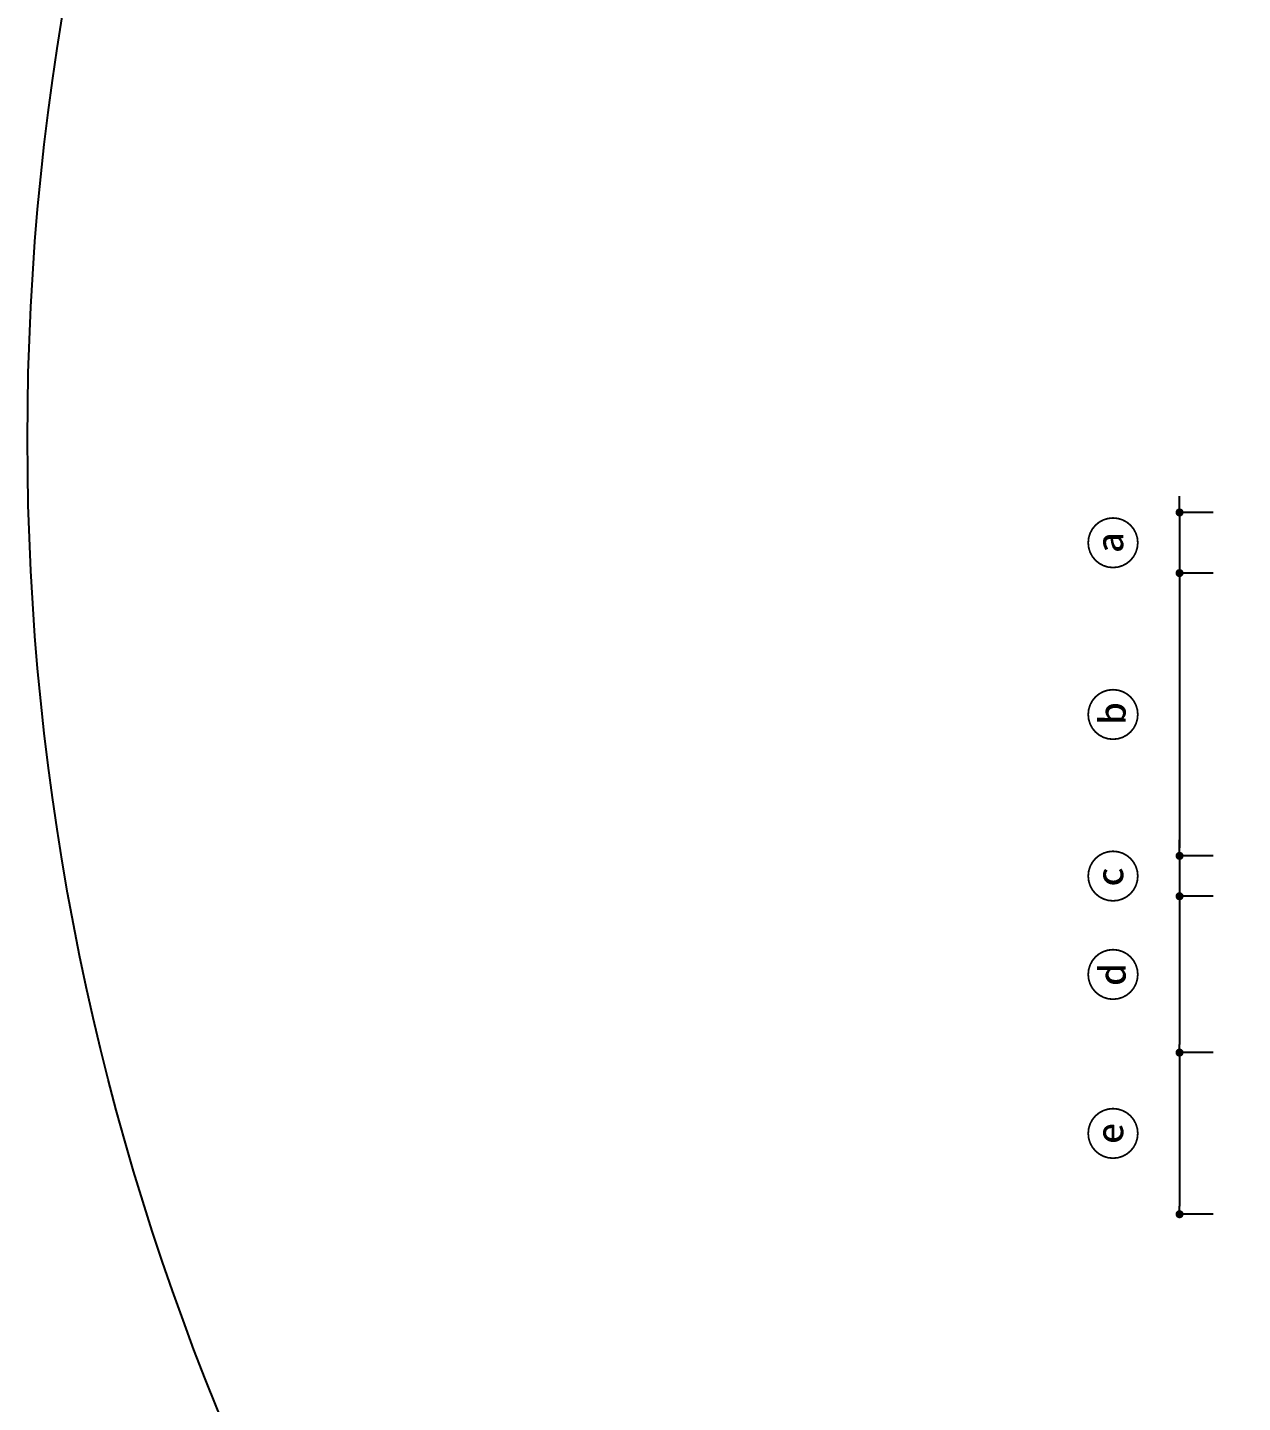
# Model space of a CAD drawing. Header units: millimetres. Extents: x -69382 to 174843, y -46375 to 101648.
# Drawn here: x -16279 to -13271, y -24108 to -20705 of the extents above; entities that cross this region are included whole.
import ezdxf

# ---------------------------------------------------------------- set-up
doc = ezdxf.new("R2010")
doc.units = ezdxf.units.MM
doc.header["$LTSCALE"] = 1000
doc.layers.add('-길작업', color=255, linetype='Continuous')
doc.layers.add('DIM1', color=1, linetype='Continuous')
doc.styles.add('WGTXT', font='DotumChe.ttf')
doc.dimstyles.new('DIM-01', dxfattribs={"dimscale": 100, "dimtxt": 3, "dimasz": 0.6, "dimexe": 0, "dimexo": 0, "dimgap": 1, "dimtad": 1, "dimdec": 0, "dimrnd": 0.001, "dimzin": 1, "dimdsep": 46, "dimlunit": 6, "dimtxsty": 'WGTXT', "dimblk": 'DOT', "dimcen": 0, "dimclrd": 1, "dimclre": 1, "dimclrt": 3, "dimadec": 4, "dimazin": 0, "dimtfac": 1, "dimtdec": 0, "dimtix": 1, "dimtmove": 2, "dimatfit": 3, "dimldrblk": 'DOT', "dimfxl": 1.5, "dimlwd": -1, "dimarcsym": 0})

# ---------------------------------------------------------------- blocks, each defined once
blk = doc.blocks.new('_Dot')
at = {"layer": 'DIM1'}
blk.add_line((0, 0), (-1, 0), dxfattribs=at)
at = {"layer": 'DIM1', "const_width": 0.5}
blk.add_lwpolyline([(-0.25, 0, 1), (0.25, 0, 1)], format="xyb", close=True, dxfattribs=at)
blk = doc.blocks.new('*D452')
at = {"color": 1, "transparency": 16777216}
for p, q in [((-13426.6, -21885.3), (-13426.6, -21865.3)), ((-13426.6, -21905.3), (-13426.6, -22055.3)), ((-13426.6, -22075.3), (-13426.6, -22095.3))]:
    blk.add_line(p, q, dxfattribs=at)
at = {"color": 1, "linetype": 'ByBlock', "lineweight": -2, "transparency": 16777216}
for p, q in [((-13343.5, -21905.3), (-13426.6, -21905.3)), ((-13343.5, -22055.3), (-13426.6, -22055.3))]:
    blk.add_line(p, q, dxfattribs=at)
at = {"layer": 'Defpoints', "color": 0, "linetype": 'ByBlock', "transparency": 16777216}
for p in [(-13293.5, -21905.3), (-13426.6, -22055.3), (-13293.5, -22055.3)]:
    blk.add_point(p, dxfattribs=at)
at = {"color": 1, "linetype": 'ByBlock', "transparency": 16777216, "xscale": 20, "yscale": 20, "zscale": 20}
for p, rotation in [((-13426.6, -21905.3), 270), ((-13426.6, -22055.3), 90)]:
    blk.add_blockref('_Dot', p, dxfattribs=dict(at, rotation=rotation))
at = {"color": 3, "linetype": 'ByBlock', "transparency": 16777216, "insert": (-13583.7, -21980.3), "char_height": 100, "attachment_point": 5, "rotation": 90, "style": 'WGTXT'}
blk.add_mtext('ⓐ', dxfattribs=at)
blk = doc.blocks.new('*D453')
at = {"color": 1, "linetype": 'ByBlock', "lineweight": -2, "transparency": 16777216}
for p, q in [((-13343.5, -22055.3), (-13426.6, -22055.3)), ((-13343.5, -22755.3), (-13426.6, -22755.3))]:
    blk.add_line(p, q, dxfattribs=at)
at = {"color": 1, "transparency": 16777216}
blk.add_line((-13426.6, -22075.3), (-13426.6, -22735.3), dxfattribs=at)
at = {"layer": 'Defpoints', "color": 0, "linetype": 'ByBlock', "transparency": 16777216}
for p in [(-13293.5, -22055.3), (-13426.6, -22755.3), (-13293.5, -22755.3)]:
    blk.add_point(p, dxfattribs=at)
at = {"color": 1, "linetype": 'ByBlock', "transparency": 16777216, "xscale": 20, "yscale": 20, "zscale": 20}
for p, rotation in [((-13426.6, -22055.3), 90), ((-13426.6, -22755.3), 270)]:
    blk.add_blockref('_Dot', p, dxfattribs=dict(at, rotation=rotation))
at = {"color": 3, "linetype": 'ByBlock', "transparency": 16777216, "insert": (-13583.7, -22405.3), "char_height": 100, "attachment_point": 5, "rotation": 90, "style": 'WGTXT'}
blk.add_mtext('ⓑ', dxfattribs=at)
blk = doc.blocks.new('*D454')
at = {"color": 1, "transparency": 16777216}
for p, q in [((-13426.6, -22735.3), (-13426.6, -22715.3)), ((-13426.6, -22755.3), (-13426.6, -22855.3)), ((-13426.6, -22875.3), (-13426.6, -22895.3))]:
    blk.add_line(p, q, dxfattribs=at)
at = {"color": 1, "linetype": 'ByBlock', "lineweight": -2, "transparency": 16777216}
for p, q in [((-13343.5, -22755.3), (-13426.6, -22755.3)), ((-13343.5, -22855.3), (-13426.6, -22855.3))]:
    blk.add_line(p, q, dxfattribs=at)
at = {"layer": 'Defpoints', "color": 0, "linetype": 'ByBlock', "transparency": 16777216}
for p in [(-13293.5, -22755.3), (-13426.6, -22855.3), (-13293.5, -22855.3)]:
    blk.add_point(p, dxfattribs=at)
at = {"color": 1, "linetype": 'ByBlock', "transparency": 16777216, "xscale": 20, "yscale": 20, "zscale": 20}
for p, rotation in [((-13426.6, -22755.3), 270), ((-13426.6, -22855.3), 90)]:
    blk.add_blockref('_Dot', p, dxfattribs=dict(at, rotation=rotation))
at = {"color": 3, "linetype": 'ByBlock', "transparency": 16777216, "insert": (-13583.7, -22805.3), "char_height": 100, "attachment_point": 5, "rotation": 90, "style": 'WGTXT'}
blk.add_mtext('ⓒ', dxfattribs=at)
blk = doc.blocks.new('*D455')
at = {"color": 1, "linetype": 'ByBlock', "lineweight": -2, "transparency": 16777216}
for p, q in [((-13343.5, -22855.3), (-13426.6, -22855.3)), ((-13343.5, -23242.3), (-13426.6, -23242.3))]:
    blk.add_line(p, q, dxfattribs=at)
at = {"color": 1, "transparency": 16777216}
blk.add_line((-13426.6, -22875.3), (-13426.6, -23222.3), dxfattribs=at)
at = {"layer": 'Defpoints', "color": 0, "linetype": 'ByBlock', "transparency": 16777216}
for p in [(-13293.5, -22855.3), (-13426.6, -23242.3), (-13293.5, -23242.3)]:
    blk.add_point(p, dxfattribs=at)
at = {"color": 1, "linetype": 'ByBlock', "transparency": 16777216, "xscale": 20, "yscale": 20, "zscale": 20}
for p, rotation in [((-13426.6, -22855.3), 90), ((-13426.6, -23242.3), 270)]:
    blk.add_blockref('_Dot', p, dxfattribs=dict(at, rotation=rotation))
at = {"color": 3, "linetype": 'ByBlock', "transparency": 16777216, "insert": (-13583.7, -23048.8), "char_height": 100, "attachment_point": 5, "rotation": 90, "style": 'WGTXT'}
blk.add_mtext('ⓓ', dxfattribs=at)
blk = doc.blocks.new('*D448')
at = {"color": 1, "linetype": 'ByBlock', "lineweight": -2, "transparency": 16777216}
for p, q in [((-13343.5, -23242.3), (-13426.6, -23242.3)), ((-13343.5, -23642.3), (-13426.6, -23642.3))]:
    blk.add_line(p, q, dxfattribs=at)
at = {"color": 1, "transparency": 16777216}
blk.add_line((-13426.6, -23262.3), (-13426.6, -23622.3), dxfattribs=at)
at = {"layer": 'Defpoints', "color": 0, "linetype": 'ByBlock', "transparency": 16777216}
for p in [(-13293.5, -23242.3), (-13426.6, -23642.3), (-13293.5, -23642.3)]:
    blk.add_point(p, dxfattribs=at)
at = {"color": 1, "linetype": 'ByBlock', "transparency": 16777216, "xscale": 20, "yscale": 20, "zscale": 20}
for p, rotation in [((-13426.6, -23242.3), 90), ((-13426.6, -23642.3), 270)]:
    blk.add_blockref('_Dot', p, dxfattribs=dict(at, rotation=rotation))
at = {"color": 3, "linetype": 'ByBlock', "transparency": 16777216, "insert": (-13583.7, -23442.3), "char_height": 100, "attachment_point": 5, "rotation": 90, "style": 'WGTXT'}
blk.add_mtext('ⓔ', dxfattribs=at)

msp = doc.modelspace()

# ---------------------------------------------------------------- linework, layer by layer
at = {"layer": '-길작업', "color": 3}
msp.add_circle((-9933.4862, -21723.1849), 6345.4156, dxfattribs=at)

# ---------------------------------------------------------------- dimensions: what is measured, and where the dimension line sits
at = {"linetype": 'ByBlock'}
for base, p1, p2, text, picture, middle in [((-13426.5959, -22055.2502), (-13293.4978, -21905.2502), (-13293.4978, -22055.2502), 'ⓐ', '*D452', (-13583.6531, -21980.2502)), ((-13426.5959, -22755.2502), (-13293.4978, -22055.2502), (-13293.4978, -22755.2502), 'ⓑ', '*D453', (-13583.6531, -22405.2502)), ((-13426.5959, -22855.2502), (-13293.4978, -22755.2502), (-13293.4978, -22855.2502), 'ⓒ', '*D454', (-13583.6531, -22805.2502)), ((-13426.5959, -23242.2502), (-13293.4978, -22855.2502), (-13293.4978, -23242.2502), 'ⓓ', '*D455', (-13583.6531, -23048.7502)), ((-13426.5959, -23642.2502), (-13293.4978, -23242.2502), (-13293.4978, -23642.2502), 'ⓔ', '*D448', (-13583.6531, -23442.2502))]:
    dim = msp.add_linear_dim(base=base, p1=p1, p2=p2, angle=90, text=text, dimstyle='DIM-01', override={"dimtxt": 1, "dimasz": 0.2, "dimexo": 0.5, "dimfxl": 1.25}, dxfattribs=at)
    dim.commit()
    dim.dimension.update_dxf_attribs({"geometry": picture, "text_midpoint": middle})

doc.saveas('drawing.dxf')
